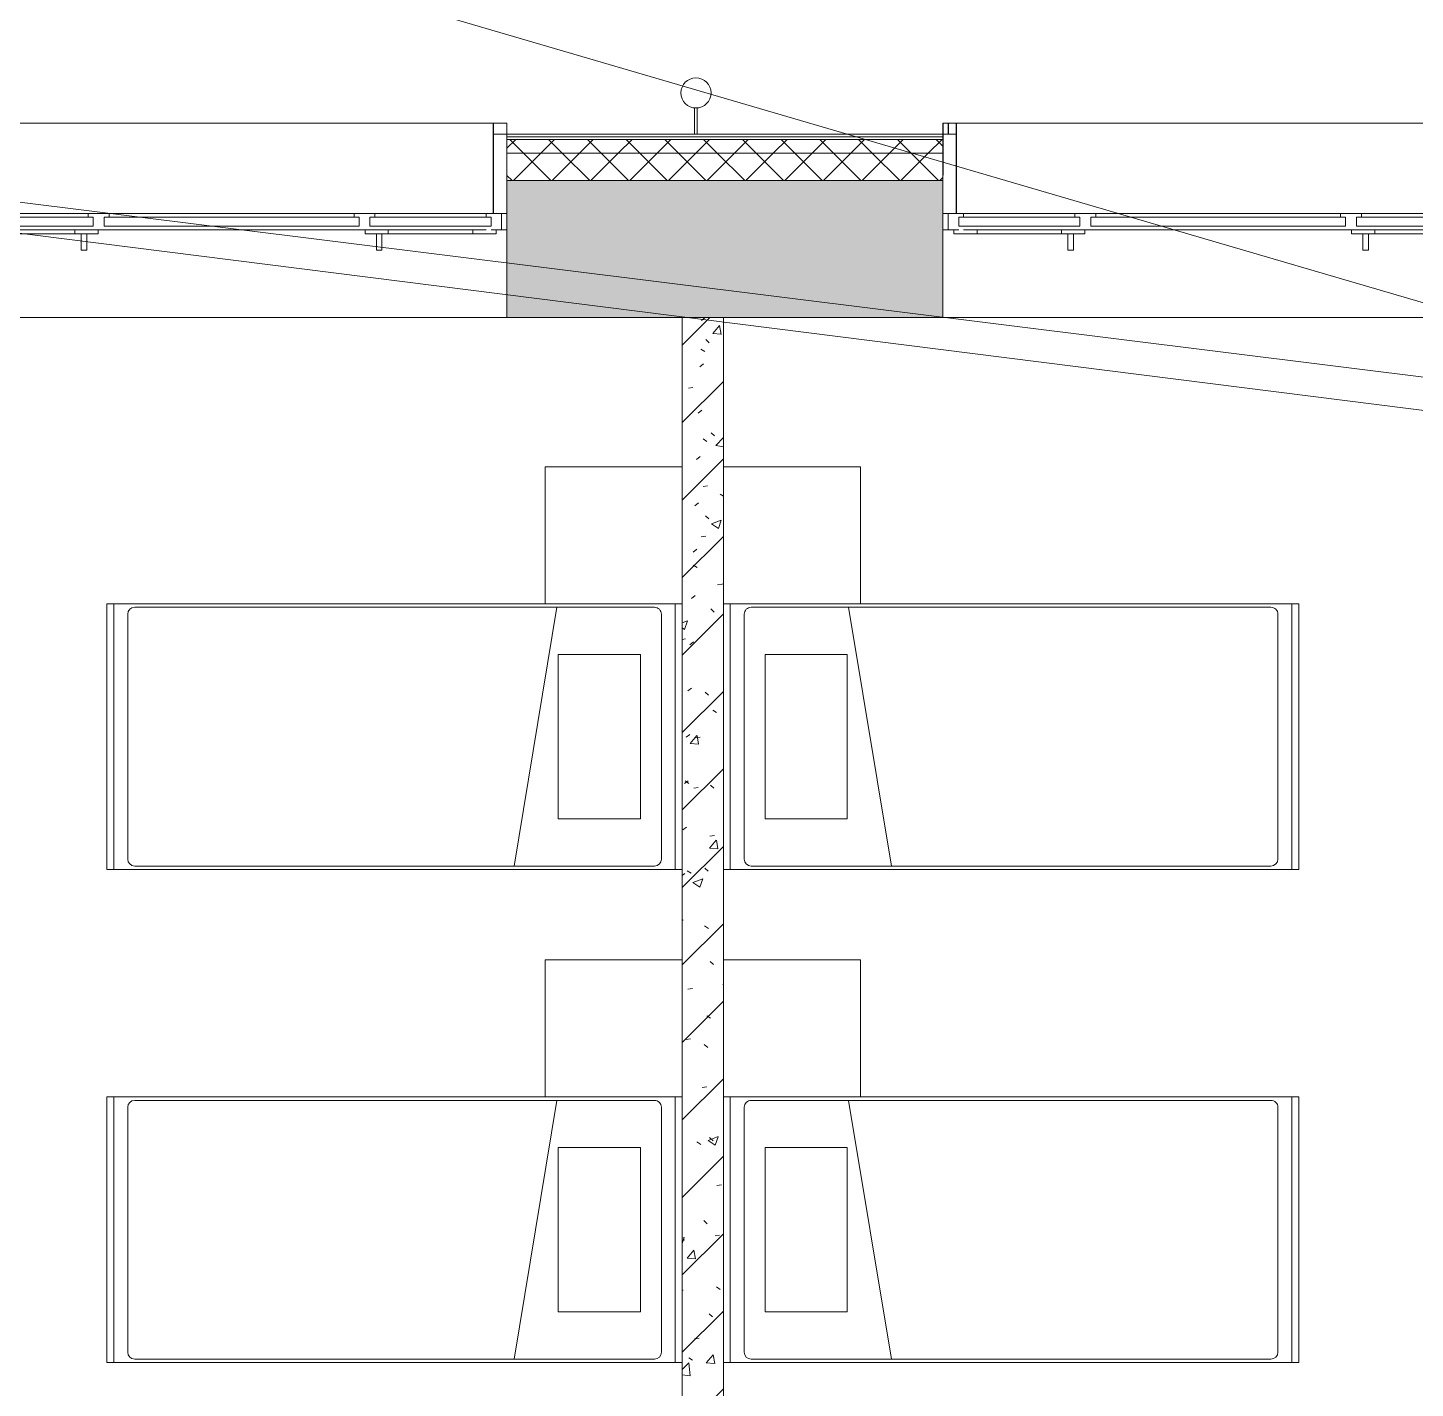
# Model space of a CAD drawing. Header units: millimetres. Extents: x -515342 to 330399, y -224905 to 507333.
# Drawn here: x -359001 to -353937, y 387331 to 392297 of the extents above; entities that cross this region are included whole.
import ezdxf

# ---------------------------------------------------------------- set-up
doc = ezdxf.new("R2010")
doc.units = ezdxf.units.MM
doc.layers.get('0').update_dxf_attribs({"lineweight": 0})
for name, color, linetype, lineweight in [('_ Окна', 7, 'Continuous', 0), ('Витраж', 7, 'Continuous', 0), ('Мебель', 7, 'Continuous', 0), ('Обобщенные модели', 7, 'Continuous', 0), ('Окна', 7, 'Continuous', 0), ('Стены внутренние', 7, 'Continuous', 0), ('Стены наружные', 7, 'Continuous', 0), ('Стены несущие', 7, 'Continuous', 0), ('Стены отделка', 7, 'Continuous', 0), ('Стены перегородки', 7, 'Continuous', 0), ('Стены штриховка', 7, 'Continuous', 0), ('экспертиза ДУ', 1, 'Continuous', 0)]:
    doc.layers.add(name, color=color, linetype=linetype, lineweight=lineweight)
pattern_1 = [(45, (0, 0), (-70.71068, 70.71068), []), (135, (0, 0), (-70.71068, -70.71068), [])]

# ---------------------------------------------------------------- blocks, each defined once
blk = doc.blocks.new('Окно_ПВХ_3Створки_1Фрамуга-верх - АР_Окно_ОП_1820_h_х1970_3ст2фр-в-9696728-О_АР_П_4__10_050_План 4 этажа')
at = {"layer": '_ Окна'}
for p, q in [((-929, 130), (-1005, 130)), ((-1005, 130), (-1005, 70)), ((-985, 70), (-985, 130)), ((-947, 84), (-947, 116)), ((-947, 116), (-929, 116)), ((-929, 116), (-929, 130)), ((-523, 116), (-929, 116)), ((-447, 130), (-523, 130)), ((-523, 130), (-523, 116)), ((-523, 116), (-505, 116)), ((-505, 116), (-505, 84)), ((-465, 84), (-465, 116)), ((-465, 116), (-447, 116)), ((-447, 116), (-447, 130)), ((447, 116), (-447, 116)), ((523, 130), (447, 130)), ((447, 130), (447, 116)), ((447, 116), (465, 116)), ((465, 116), (465, 84)), ((505, 84), (505, 116)), ((505, 116), (523, 116)), ((523, 116), (523, 130)), ((929, 116), (523, 116)), ((929, 130), (929, 116)), ((1005, 130), (929, 130)), ((929, 116), (947, 116)), ((947, 116), (947, 84)), ((985, 70), (985, 130)), ((1005, 70), (1005, 130)), ((-1005, 70), (-947, 70)), ((-965, 56), (-965, 70)), ((-880, 56), (-965, 56)), ((-505, 84), (-947, 84)), ((-880, 70), (-880, 56)), ((-572, 70), (-572, 56)), ((-487, 56), (-572, 56)), ((-505, 70), (-465, 70)), ((-487, 70), (-487, 56)), ((465, 84), (-465, 84)), ((465, 70), (505, 70)), ((487, 56), (487, 70)), ((572, 56), (487, 56)), ((947, 84), (505, 84)), ((572, 70), (572, 56)), ((880, 70), (880, 56)), ((965, 56), (880, 56)), ((947, 70), (1005, 70)), ((965, 70), (965, 56))]:
    blk.add_line(p, q, dxfattribs=at)
at = {"layer": 'Окна'}
for p, q in [((-929, 130), (-523, 130)), ((-447, 130), (447, 130)), ((523, 130), (929, 130)), ((-505, 70), (-929, 70)), ((-572, 56), (-880, 56)), ((-548.5, -4), (-548.5, 56)), ((-528.5, 56), (-528.5, -4)), ((465, 70), (-465, 70)), ((929, 70), (505, 70)), ((528.5, -4), (528.5, 56)), ((548.5, 56), (548.5, -4)), ((880, 56), (572, 56)), ((-528.5, -4), (-548.5, -4)), ((548.5, -4), (528.5, -4))]:
    blk.add_line(p, q, dxfattribs=at)
blk = doc.blocks.new('Прямоугольный импост - АР_Откос_Металлический_50х330 Белый Правый-9899492-О_АР_П_4__10_050_План 4 этажа')
at = {"layer": 'Витраж'}
for p, q in [((-1, 0), (-1, 39)), ((0, 39), (0, 0))]:
    blk.add_line(p, q, dxfattribs=at)
blk = doc.blocks.new('Прямоугольный импост - АР_Откос_Металлический_50х330 Белый Левый-9898761-О_АР_П_4__10_050_План 4 этажа')
at = {"layer": 'Витраж'}
blk.add_line((8064.1, 16115), (9974.1, 16115), dxfattribs=at)
blk = doc.blocks.new('Прямоугольный импост - АР_Откос_Металлический_50х330 Белый Левый-V19-О_АР_П_4__10_050_План 4 этажа')
at = {"layer": 'Витраж', "lineweight": 18}
for p, q in [((0, 40), (-50, 40)), ((-50, 40), (-50, -290)), ((-49, -290), (-49, 39)), ((-49, 39), (-1, 39)), ((-1, 39), (-1, -150)), ((0, -150), (0, 40)), ((-1, -150), (0, -150))]:
    blk.add_line(p, q, dxfattribs=at)
blk = doc.blocks.new('Прямоугольный импост - АР_Откос_Металлический_50х330 Белый Правый-V18-О_АР_П_4__10_050_План 4 этажа')
at = {"layer": 'Витраж', "lineweight": 18}
for p, q in [((-50, -290), (-50, 40)), ((-50, 40), (0, 40)), ((-1, 39), (-49, 39)), ((-49, 39), (-49, -290)), ((-1, -150), (-1, 39)), ((0, 40), (0, -150)), ((0, -150), (-1, -150))]:
    blk.add_line(p, q, dxfattribs=at)
blk = doc.blocks.new('Влж_Водосточная труба_Хомут - Хомут-9753428-О_АР_П_4__10_050_План 4 этажа')
at = {"layer": 'Обобщенные модели'}
for p, q in [((61040, 2304.9), (61040, 2209.7)), ((61040, 2304.9), (61050, 2304.9)), ((61050, 2209.7), (61050, 2304.9))]:
    blk.add_line(p, q, dxfattribs=at)
for start, end in [(0, 180), (180, 360)]:
    blk.add_arc((61045, 2154.9), 55, start, end, dxfattribs=at)
blk.add_open_spline([(61050, 2209.7), (61050, 2209.7), (61049.9, 2209.7), (61049.7, 2209.7), (61049.3, 2209.8), (61048.9, 2209.8), (61048.2, 2209.8), (61047.5, 2209.9), (61046.7, 2209.9), (61045.8, 2209.9), (61045, 2209.9), (61044.2, 2209.9), (61043.5, 2209.9), (61042.7, 2209.9), (61041.8, 2209.8), (61041, 2209.8), (61040.2, 2209.7), (61040, 2209.7), (61040, 2209.7)], degree=3, knots=[0, 0, 0, 0, 0.055556, 0.111111, 0.166667, 0.222222, 0.277778, 0.333333, 0.388889, 0.444444, 0.513889, 0.548611, 0.583333, 0.652778, 0.722222, 0.791667, 0.861111, 1, 1, 1, 1], dxfattribs=at)
blk = doc.blocks.new('СД_Люблино_Фасады_rvt-1-О_АР_П_4__10_050_План 4 этажа')
at = {"layer": 'Стены внутренние'}
h = blk.add_hatch(dxfattribs=at)
h.set_pattern_fill('FP_1', color=256, style=0, pattern_type=2)
h.set_pattern_definition([(45, (0, 0), (-224.5064, 224.5064), []), (45, (224.5, 0), (-224.5064, 224.5064), [396.875, -79.375, 3.353, -76.022])])
h.paths.add_polyline_path([(101337.7, 15405), (101935, 15405), (101935, 15905), (97278.9, 15905), (97278.9, 15405), (101210, 15405)])
h.paths.add_polyline_path([(95268.9, 15405), (95268.9, 15905), (93672.7, 15905), (93672.7, 15405), (95206.9, 15405)])
h.paths.add_polyline_path([(91662.7, 15405), (91662.7, 15905), (90062.5, 15905), (90062.5, 15405), (91375.2, 15405)])
h.paths.add_polyline_path([(88052.5, 15405), (88052.5, 15905), (86472.6, 15905), (86472.6, 15405), (87798.9, 15405)])
h.paths.add_polyline_path([(84462.6, 15405), (84462.6, 15905), (82935.3, 15905), (82935.3, 15405), (84222.6, 15405)])
h.paths.add_polyline_path([(80925.3, 15405), (80925.3, 15905), (79340.3, 15905), (79340.3, 15405), (80901.8, 15405)])
h.paths.add_polyline_path([(77330.3, 15405), (77330.3, 15905), (75739.7, 15905), (75739.7, 15405), (77070.1, 15405)])
h.paths.add_polyline_path([(73729.7, 15405), (73729.7, 15905), (72144.8, 15905), (72144.8, 15405), (73493.8, 15405)])
h.paths.add_polyline_path([(70134.8, 15405), (70134.8, 15905), (68493.6, 15905), (68493.6, 15405), (69917.5, 15405)])
h.paths.add_polyline_path([(66341.2, 15405), (66483.6, 15405), (66483.6, 15905), (64878.6, 15905), (64878.6, 15405), (65319.4, 15405)])
h.paths.add_polyline_path([(62868.6, 15405), (62868.6, 15905), (60500.1, 15905), (60500.1, 15405), (62764.9, 15405)])
h.paths.add_polyline_path([(58090.1, 15405), (58090.1, 15905), (56894.2, 15905), (56894.2, 15405), (57655.9, 15405)])
h.paths.add_polyline_path([(54484.2, 15405), (54484.2, 15905), (51825.9, 15905), (51825.9, 15405), (54079.6, 15405)])
h.paths.add_polyline_path([(49815.9, 15405), (49815.9, 15905), (47243.8, 15905), (47243.8, 15405), (48970.6, 15405)])
h.paths.add_polyline_path([(44833.8, 15405), (44833.8, 15905), (43623.8, 15905), (43623.8, 15405), (44430.3, 15405)])
h.paths.add_polyline_path([(41213.8, 15405), (41213.8, 15905), (38819.5, 15905), (38819.5, 15405), (40796.3, 15405)])
h.paths.add_polyline_path([(36709.1, 15405), (36809.5, 15405), (36809.5, 15905), (35219.5, 15905), (35219.5, 15405), (35687.3, 15405)])
h.paths.add_polyline_path([(33209.5, 15405), (33209.5, 15905), (31619.5, 15905), (31619.5, 15405), (33132.8, 15405)])
h.paths.add_polyline_path([(29609.5, 15405), (29609.5, 15905), (28023.1, 15905), (28023.8, 15405), (29556.5, 15405)])
h.paths.add_polyline_path([(25980.2, 15405), (26013.1, 15405), (26013.1, 15905), (24425.8, 15905), (24425.8, 15405), (25469.3, 15405)])
h.paths.add_polyline_path([(22415.8, 15405), (22415.8, 15905), (20810.9, 15905), (20810.9, 15405), (22403.9, 15405)])
h.paths.add_polyline_path([(18800.9, 15405), (18800.9, 15905), (17210.3, 15905), (17210.3, 15405), (18397.4, 15405)])
h.paths.add_polyline_path([(15200.3, 15405), (15200.3, 15905), (13615.3, 15905), (13615.3, 15405), (14740.4, 15405)])
h.paths.add_polyline_path([(11605.3, 15405), (11605.3, 15905), (10024.1, 15905), (10024.1, 15405), (11201.9, 15405)])
h.paths.add_polyline_path([(8014.1, 15405), (8014.1, 15905), (6409.2, 15905), (6409.2, 15405), (7587.9, 15405)])
h.paths.add_polyline_path([(4399.2, 15405), (4399.2, 15905), (-305, 15905), (-305, 15405), (4011.6, 15405)])
at = {"layer": 'Стены наружные'}
h = blk.add_hatch(dxfattribs=at)
h.set_pattern_fill('FP_2', color=256, style=0, pattern_type=2)
h.set_pattern_definition(pattern_1)
h.paths.add_polyline_path([(102035, 16005), (102085, 16005), (102085, 16055), (97278.9, 16055), (97278.9, 16005), (101082.3, 16005)])
h.paths.add_polyline_path([(95268.9, 16005), (95268.9, 16055), (93672.7, 16055), (93672.7, 16005), (94951.5, 16005)])
h.paths.add_polyline_path([(91662.7, 16005), (91662.7, 16055), (90062.5, 16055), (90062.5, 16005), (90864.3, 16005)])
h.paths.add_polyline_path([(88052.5, 16005), (88052.5, 16055), (86472.6, 16055), (86472.6, 16005), (86777.1, 16005)])
h.paths.add_polyline_path([(84462.6, 16005), (84462.6, 16055), (82935.3, 16055), (82935.3, 16005), (84222.6, 16005)])
h.paths.add_polyline_path([(80925.3, 16005), (80925.3, 16055), (79340.3, 16055), (79340.3, 16005), (80646.3, 16005)])
h.paths.add_polyline_path([(77330.3, 16005), (77330.3, 16055), (75739.7, 16055), (75739.7, 16005), (76559.2, 16005)])
h.paths.add_polyline_path([(73729.7, 16005), (73729.7, 16055), (72144.8, 16055), (72144.8, 16005), (72472, 16005)])
h.paths.add_polyline_path([(70134.8, 16005), (70134.8, 16055), (68493.6, 16055), (68493.6, 16005)])
h.paths.add_polyline_path([(66483.6, 16005), (66483.6, 16055), (64878.6, 16055), (64878.6, 16005), (66341.2, 16005)])
h.paths.add_polyline_path([(62868.6, 16005), (62868.6, 16055), (60500.1, 16055), (60500.1, 16005), (62254, 16005)])
h.paths.add_polyline_path([(58090.1, 16005), (58090.1, 16055), (56894.2, 16055), (56894.2, 16005)])
h.paths.add_polyline_path([(54484.2, 16005), (54484.2, 16055), (51825.9, 16055), (51825.9, 16005), (52036, 16005)])
h.paths.add_polyline_path([(49815.9, 16005), (49815.9, 16055), (47243.8, 16055), (47243.8, 16005), (47948.8, 16005)])
h.paths.add_polyline_path([(43861.7, 16005), (44833.8, 16005), (44833.8, 16055), (43623.8, 16055), (43623.8, 16005)])
h.paths.add_polyline_path([(41213.8, 16005), (41213.8, 16055), (38819.5, 16055), (38819.5, 16005), (40796.3, 16005)])
h.paths.add_polyline_path([(36809.5, 16005), (36809.5, 16055), (35219.5, 16055), (35219.5, 16005), (35687.3, 16005)])
h.paths.add_polyline_path([(33209.5, 16005), (33209.5, 16055), (31619.5, 16055), (31619.5, 16005)])
h.paths.add_polyline_path([(29609.5, 16005), (29609.5, 16055), (28023.1, 16055), (28023.1, 16005), (29556.5, 16005)])
h.paths.add_polyline_path([(26013.1, 16005), (26013.1, 16055), (24425.8, 16055), (24425.8, 16005)])
h.paths.add_polyline_path([(22415.8, 16005), (22415.8, 16055), (20810.9, 16055), (20810.9, 16005)])
h.paths.add_polyline_path([(18800.9, 16005), (18800.9, 16055), (17210.3, 16055), (17210.3, 16005), (18316.7, 16005)])
h.paths.add_polyline_path([(15200.3, 16005), (15200.3, 16055), (13615.3, 16055), (13615.3, 16005)])
h.paths.add_polyline_path([(11605.3, 16005), (11605.3, 16055), (10024.1, 16055), (10024.1, 16005), (11164.2, 16005)])
h.paths.add_polyline_path([(8014.1, 16005), (8014.1, 16055), (6409.2, 16055), (6409.2, 16005), (7587.9, 16005)])
h.paths.add_polyline_path([(4399.2, 16005), (4399.2, 16055), (-405, 16055), (-405, 16005), (2989.8, 16005)])
h = blk.add_hatch(dxfattribs=at)
h.set_pattern_fill('FP_2', color=256, style=0, pattern_type=2)
h.set_pattern_definition(pattern_1)
h.paths.add_polyline_path([(101935, 15905), (102035, 15905), (102035, 16005), (97278.9, 16005), (97278.9, 15905), (101082.3, 15905)])
h.paths.add_polyline_path([(95268.9, 15905), (95268.9, 16005), (93672.7, 16005), (93672.7, 15905), (94951.5, 15905)])
h.paths.add_polyline_path([(91662.7, 15905), (91662.7, 16005), (90062.5, 16005), (90062.5, 15905), (90864.3, 15905)])
h.paths.add_polyline_path([(88052.5, 15905), (88052.5, 16005), (86472.6, 16005), (86472.6, 15905), (86777.1, 15905)])
h.paths.add_polyline_path([(84462.6, 15905), (84462.6, 16005), (82935.3, 16005), (82935.3, 15905), (84222.6, 15905)])
h.paths.add_polyline_path([(80925.3, 15905), (80925.3, 16005), (79340.3, 16005), (79340.3, 15905), (80646.3, 15905)])
h.paths.add_polyline_path([(77330.3, 15905), (77330.3, 16005), (75739.7, 16005), (75739.7, 15905), (76559.2, 15905)])
h.paths.add_polyline_path([(73729.7, 15905), (73729.7, 16005), (72144.8, 16005), (72144.8, 15905), (72472, 15905)])
h.paths.add_polyline_path([(70134.8, 15905), (70134.8, 16005), (68493.6, 16005), (68493.6, 15905)])
h.paths.add_polyline_path([(66341.2, 15905), (66483.6, 15905), (66483.6, 16005), (64878.6, 16005), (64878.6, 15905)])
h.paths.add_polyline_path([(62868.6, 15905), (62868.6, 16005), (60500.1, 16005), (60500.1, 15905), (62254, 15905)])
h.paths.add_polyline_path([(58090.1, 15905), (58090.1, 16005), (56894.2, 16005), (56894.2, 15905)])
h.paths.add_polyline_path([(54484.2, 15905), (54484.2, 16005), (51825.9, 16005), (51825.9, 15905), (52036, 15905)])
h.paths.add_polyline_path([(49815.9, 15905), (49815.9, 16005), (47243.8, 16005), (47243.8, 15905), (47948.8, 15905)])
h.paths.add_polyline_path([(44833.8, 15905), (44833.8, 16005), (43623.8, 16005), (43623.8, 15905), (43861.7, 15905)])
h.paths.add_polyline_path([(41213.8, 15905), (41213.8, 16005), (38819.5, 16005), (38819.5, 15905), (40796.3, 15905)])
h.paths.add_polyline_path([(36809.5, 15905), (36809.5, 16005), (35219.5, 16005), (35219.5, 15905), (35687.3, 15905)])
h.paths.add_polyline_path([(33209.5, 15905), (33209.5, 16005), (31619.5, 16005), (31619.5, 15905)])
h.paths.add_polyline_path([(29556.5, 15905), (29609.5, 15905), (29609.5, 16005), (28023.1, 16005), (28023.1, 15905)])
h.paths.add_polyline_path([(26013.1, 15905), (26013.1, 16005), (24425.8, 16005), (24425.8, 15905)])
h.paths.add_polyline_path([(22415.8, 15905), (22415.8, 16005), (20810.9, 16005), (20810.9, 15905)])
h.paths.add_polyline_path([(18800.9, 15905), (18800.9, 16005), (17210.3, 16005), (17210.3, 15905), (18316.7, 15905)])
h.paths.add_polyline_path([(15200.3, 15905), (15200.3, 16005), (13615.3, 16005), (13615.3, 15905)])
h.paths.add_polyline_path([(11605.3, 15905), (11605.3, 16005), (10024.1, 16005), (10024.1, 15905), (11164.2, 15905)])
h.paths.add_polyline_path([(8014.1, 15905), (8014.1, 16005), (6409.2, 16005), (6409.2, 15905), (7587.9, 15905)])
h.paths.add_polyline_path([(4399.2, 15905), (4399.2, 16005), (-305, 16005), (-305, 15905), (2989.8, 15905)])
at = {"layer": 'Стены внутренние'}
for p, q in [((17161.2, 16075), (17209.5, 16075)), ((18801.7, 16075), (18850, 16075)), ((17210.3, 15405), (15200.3, 15405)), ((20798.7, 15405), (18800.9, 15405))]:
    blk.add_line(p, q, dxfattribs=at)
at = {"layer": 'Стены несущие'}
for p, q in [((17210.3, 15905), (17210.3, 15785)), ((18800.9, 15905), (17210.3, 15905)), ((17210.3, 15905), (18800.9, 15905)), ((18800.9, 15785), (18800.9, 15905)), ((17210.3, 15725), (17210.3, 15405)), ((18800.9, 15405), (18800.9, 15725)), ((17210.3, 15405), (18800.9, 15405))]:
    blk.add_line(p, q, dxfattribs=at)
at = {"layer": 'Стены отделка', "lineweight": 9}
for p, q in [((17895.2, 16075), (17210.3, 16075)), ((17210.3, 16075), (17210.3, 16065)), ((17210.3, 16065), (17210.3, 16055)), ((17210.3, 16055), (17210.3, 16005)), ((18800.9, 16075), (17904.8, 16075)), ((18800.9, 16065), (18800.9, 16075)), ((18800.9, 16055), (18800.9, 16065)), ((18800.9, 16005), (18800.9, 16055)), ((17210.3, 16005), (17210.3, 15905)), ((18800.9, 15905), (18800.9, 16005))]:
    blk.add_line(p, q, dxfattribs=at)
at = {"layer": 'Стены штриховка'}
for p, q in [((18800.9, 16065), (17210.3, 16065)), ((18800.9, 16055), (17210.3, 16055)), ((17210.3, 16055), (18800.9, 16055)), ((18800.9, 16005), (17210.3, 16005))]:
    blk.add_line(p, q, dxfattribs=at)
at = {"layer": 'Витраж', "lineweight": 9}
for name, p in [('Прямоугольный импост - АР_Откос_Металлический_50х330 Белый Левый-9898761-О_АР_П_4__10_050_План 4 этажа', (7186.1, 0)), ('Прямоугольный импост - АР_Откос_Металлический_50х330 Белый Левый-V19-О_АР_П_4__10_050_План 4 этажа', (17210.3, 16075)), ('Прямоугольный импост - АР_Откос_Металлический_50х330 Белый Левый-9898761-О_АР_П_4__10_050_План 4 этажа', (10786.8, 0))]:
    blk.add_blockref(name, p, dxfattribs=at)
at = {"layer": 'Витраж', "lineweight": 9, "extrusion": (0, 0, -1)}
for name, p in [('Прямоугольный импост - АР_Откос_Металлический_50х330 Белый Правый-V18-О_АР_П_4__10_050_План 4 этажа', (-18800.9, 16075)), ('Прямоугольный импост - АР_Откос_Металлический_50х330 Белый Правый-9899492-О_АР_П_4__10_050_План 4 этажа', (-18820.9, 16075))]:
    blk.add_blockref(name, p, dxfattribs=at)
at = {"layer": 'Обобщенные модели', "lineweight": 9, "rotation": 180}
blk.add_blockref('Влж_Водосточная труба_Хомут - Хомут-9753428-О_АР_П_4__10_050_План 4 этажа', (78945, 18379.9), dxfattribs=at)
at = {"layer": 'Окна', "lineweight": 9}
for p in [(16205.3, 15655), (19805.9, 15655)]:
    blk.add_blockref('Окно_ПВХ_3Створки_1Фрамуга-верх - АР_Окно_ОП_1820_h_х1970_3ст2фр-в-9696728-О_АР_П_4__10_050_План 4 этажа', p, dxfattribs=at)
blk = doc.blocks.new('Кровать-Больница - 0970 x 2100 мм-V39-О_АР_П_4__10_050_План 4 этажа')
at = {"layer": 'Мебель'}
for p, q in [((-76.5, 1441), (893.5, 1441)), ((-76.5, 1415.6), (-76.5, 1441)), ((893.5, 1415.6), (893.5, 1441)), ((-76.5, -633.6), (-76.5, 1415.6)), ((-76.5, 1415.6), (893.5, 1415.6)), ((893.5, 1415.6), (893.5, -633.6)), ((-63.8, 1339.4), (-63.8, -557.4)), ((-38.4, 1364.8), (855.4, 1364.8)), ((880.8, 1339.4), (880.8, -557.4)), ((880.8, -201.8), (-63.8, -45.1)), ((108.5, -206.6), (708.5, -206.6)), ((108.5, -506.6), (108.5, -206.6)), ((708.5, -506.6), (708.5, -206.6)), ((108.5, -506.6), (708.5, -506.6)), ((-38.4, -582.8), (855.4, -582.8)), ((-76.5, -633.6), (893.5, -633.6)), ((-76.5, -659), (-76.5, -633.6)), ((893.5, -659), (893.5, -633.6))]:
    blk.add_line(p, q, dxfattribs=at)
for centre, start, end in [((-38.4, 1339.4), 90, 180), ((855.4, 1339.4), 0, 90), ((-38.4, -557.4), 180, 270), ((855.4, -557.4), 270, 0)]:
    blk.add_arc(centre, 25.4, start, end, dxfattribs=at)
blk = doc.blocks.new('Прикроватная тумба - Прикроватная тумба-V40-О_АР_П_4__10_050_План 4 этажа')
at = {"layer": 'Мебель'}
for p, q in [((500, 500), (0, 500)), ((0, 500), (0, 0))]:
    blk.add_line(p, q, dxfattribs=at)
blk = doc.blocks.new('Кровать-Больница - 0970 x 2100 мм-8734026-О_АР_П_4__10_050_План 4 этажа')
at = {"layer": 'Мебель'}
for p, q in [((-76.5, 659), (-76.5, 633.6)), ((893.5, 659), (893.5, 633.6)), ((-76.5, 633.6), (-76.5, -1415.6)), ((-76.5, 633.6), (893.5, 633.6)), ((893.5, -1415.6), (893.5, 633.6)), ((-63.8, -1339.4), (-63.8, 557.4)), ((-38.4, 582.8), (855.4, 582.8)), ((880.8, -1339.4), (880.8, 557.4)), ((108.5, 506.6), (108.5, 206.6)), ((108.5, 506.6), (708.5, 506.6)), ((708.5, 506.6), (708.5, 206.6)), ((108.5, 206.6), (708.5, 206.6)), ((880.8, 201.8), (-63.8, 45.1)), ((-38.4, -1364.8), (855.4, -1364.8)), ((-76.5, -1415.6), (-76.5, -1441)), ((-76.5, -1415.6), (893.5, -1415.6)), ((893.5, -1415.6), (893.5, -1441)), ((-76.5, -1441), (893.5, -1441))]:
    blk.add_line(p, q, dxfattribs=at)
for centre, start, end in [((-38.4, 557.4), 90, 180), ((855.4, 557.4), 360, 90), ((-38.4, -1339.4), 180, 270), ((855.4, -1339.4), 270, 0)]:
    blk.add_arc(centre, 25.4, start, end, dxfattribs=at)
blk = doc.blocks.new('Прикроватная тумба - Прикроватная тумба-8750228-О_АР_П_4__10_050_План 4 этажа')
at = {"layer": 'Мебель'}
for p, q in [((0, 0), (0, -500)), ((0, -500), (500, -500))]:
    blk.add_line(p, q, dxfattribs=at)

msp = doc.modelspace()

# ---------------------------------------------------------------- hatches: boundary and pattern name
at = {"layer": 'Стены внутренние'}
h = msp.add_hatch(dxfattribs=at)
h.set_pattern_fill('FP_3', color=256, style=0, pattern_type=2)
h.set_pattern_definition([(45, (-374461.89, 375834.49), (-141.4214, 141.4214), [])])
h.paths.add_polyline_path([(-356461.8897, 385229.4886), (-356461.8897, 391239.4886), (-356611.8897, 391239.4886), (-356611.8897, 385229.4886)])
h = msp.add_hatch(dxfattribs=at)
h.set_pattern_fill('FP_4', color=256, style=0, pattern_type=2)
h.set_pattern_definition([(50, (-374461.9, 375834.5), (364.368, -31.8783), [38.1, -419.1]), (355, (-374461.9, 375834.5), (-70.486, 382.1133), [30.48, -335.28]), (100.451, (-374431.53, 375831.83), (293.885, 350.2334), [32.38, -356.18]), (46.184, (-374461.9, 375936.1), (542.1585, -84.086), [57.15, -628.65]), (96.636, (-374416.7, 375929.1), (474.805, 494.855), [48.57, -534.27]), (351.184, (-374461.9, 375936.1), (474.81, 494.85), [45.72, -502.92]), (21, (-374411.1, 375910.7), (303.2285, -204.5305), [38.1, -419.1]), (326, (-374411.1, 375910.7), (123.604, 368.376), [30.48, -335.28]), (71.451, (-374385.82, 375893.64), (426.834, 163.8427), [32.38, -356.18]), (37.5, (-374461.89, 375834.49), (6.17665, 169.11015), [16.764, -314.452, 16.764, -323.596, -336.55]), (37.5, (-374461.89, 375834.49), (6.17665, 169.11015), [-671.576, 16.764, -319.786]), (7.5, (-374461.89, 375834.49), (133.6389, 200.3615), [16.764, -177.292, 16.764, -306.832, -128.27]), (7.5, (-374461.89, 375834.49), (133.6389, 200.3615), [-517.652, 16.764, -111.506]), (327.5, (-374575.17, 375834.49), (271.1818, -11.4584), [16.764, -110.236, 16.764, -379.476, -525.78]), (327.5, (-374575.17, 375834.49), (271.1818, -11.4584), [-523.24, 16.764, -509.016]), (317.5, (-374625.97, 375834.5), (296.2585, 50.8528), [16.764, -148.336, 16.764, -246.38, -373.38]), (317.5, (-374625.97, 375834.5), (296.2585, 50.8528), [-428.244, 16.764, -356.616])])
h.paths.add_polyline_path([(-356461.8897, 385229.4886), (-356461.8897, 391239.4886), (-356611.8897, 391239.4886), (-356611.8897, 385229.4886)])

# ---------------------------------------------------------------- linework, layer by layer
at = {"layer": 'Стены перегородки'}
for p, q in [((-356461.8897, 391239.4886), (-356611.8897, 391239.4886)), ((-356611.8897, 391239.4886), (-356611.8897, 387224.4886)), ((-356461.8897, 387224.4886), (-356461.8897, 391239.4886))]:
    msp.add_line(p, q, dxfattribs=at)
at = {"layer": 'экспертиза ДУ', "elevation": 0}
msp.add_lwpolyline([(-321728.2439, 381863.5205), (-442199.1953, 417165.5455), (-442199.1953, 417165.5455)], dxfattribs=at)
at = {"layer": 'экспертиза ДУ'}
msp.add_lwpolyline([(-295273.0567, 383505.3273), (-433576.4427, 400949.3698), (-294399.231, 383607.395)], dxfattribs=at)

# ---------------------------------------------------------------- block references
msp.add_blockref('СД_Люблино_Фасады_rvt-1-О_АР_П_4__10_050_План 4 этажа', (-374461.8897, 375834.4886))
at = {"layer": 'Мебель'}
for p in [(-357111.8897, 390194.4886), (-357111.8897, 388394.4886)]:
    msp.add_blockref('Прикроватная тумба - Прикроватная тумба-V40-О_АР_П_4__10_050_План 4 этажа', p, dxfattribs=at)
for name, p, rotation in [('Прикроватная тумба - Прикроватная тумба-8750228-О_АР_П_4__10_050_План 4 этажа', (-355961.8897, 390194.4886), 180), ('Кровать-Больница - 0970 x 2100 мм-V39-О_АР_П_4__10_050_План 4 этажа', (-357270.8963, 389301.0066), 90.00000000000007), ('Кровать-Больница - 0970 x 2100 мм-8734026-О_АР_П_4__10_050_План 4 этажа', (-355802.8832, 389301.0066), 89.99999999999993), ('Прикроватная тумба - Прикроватная тумба-8750228-О_АР_П_4__10_050_План 4 этажа', (-355961.8897, 388394.4886), 180), ('Кровать-Больница - 0970 x 2100 мм-V39-О_АР_П_4__10_050_План 4 этажа', (-357270.8963, 387501.0066), 90.00000000000007), ('Кровать-Больница - 0970 x 2100 мм-8734026-О_АР_П_4__10_050_План 4 этажа', (-355802.8832, 387501.0066), 89.99999999999993)]:
    msp.add_blockref(name, p, dxfattribs=dict(at, rotation=rotation))

doc.saveas('drawing.dxf')
